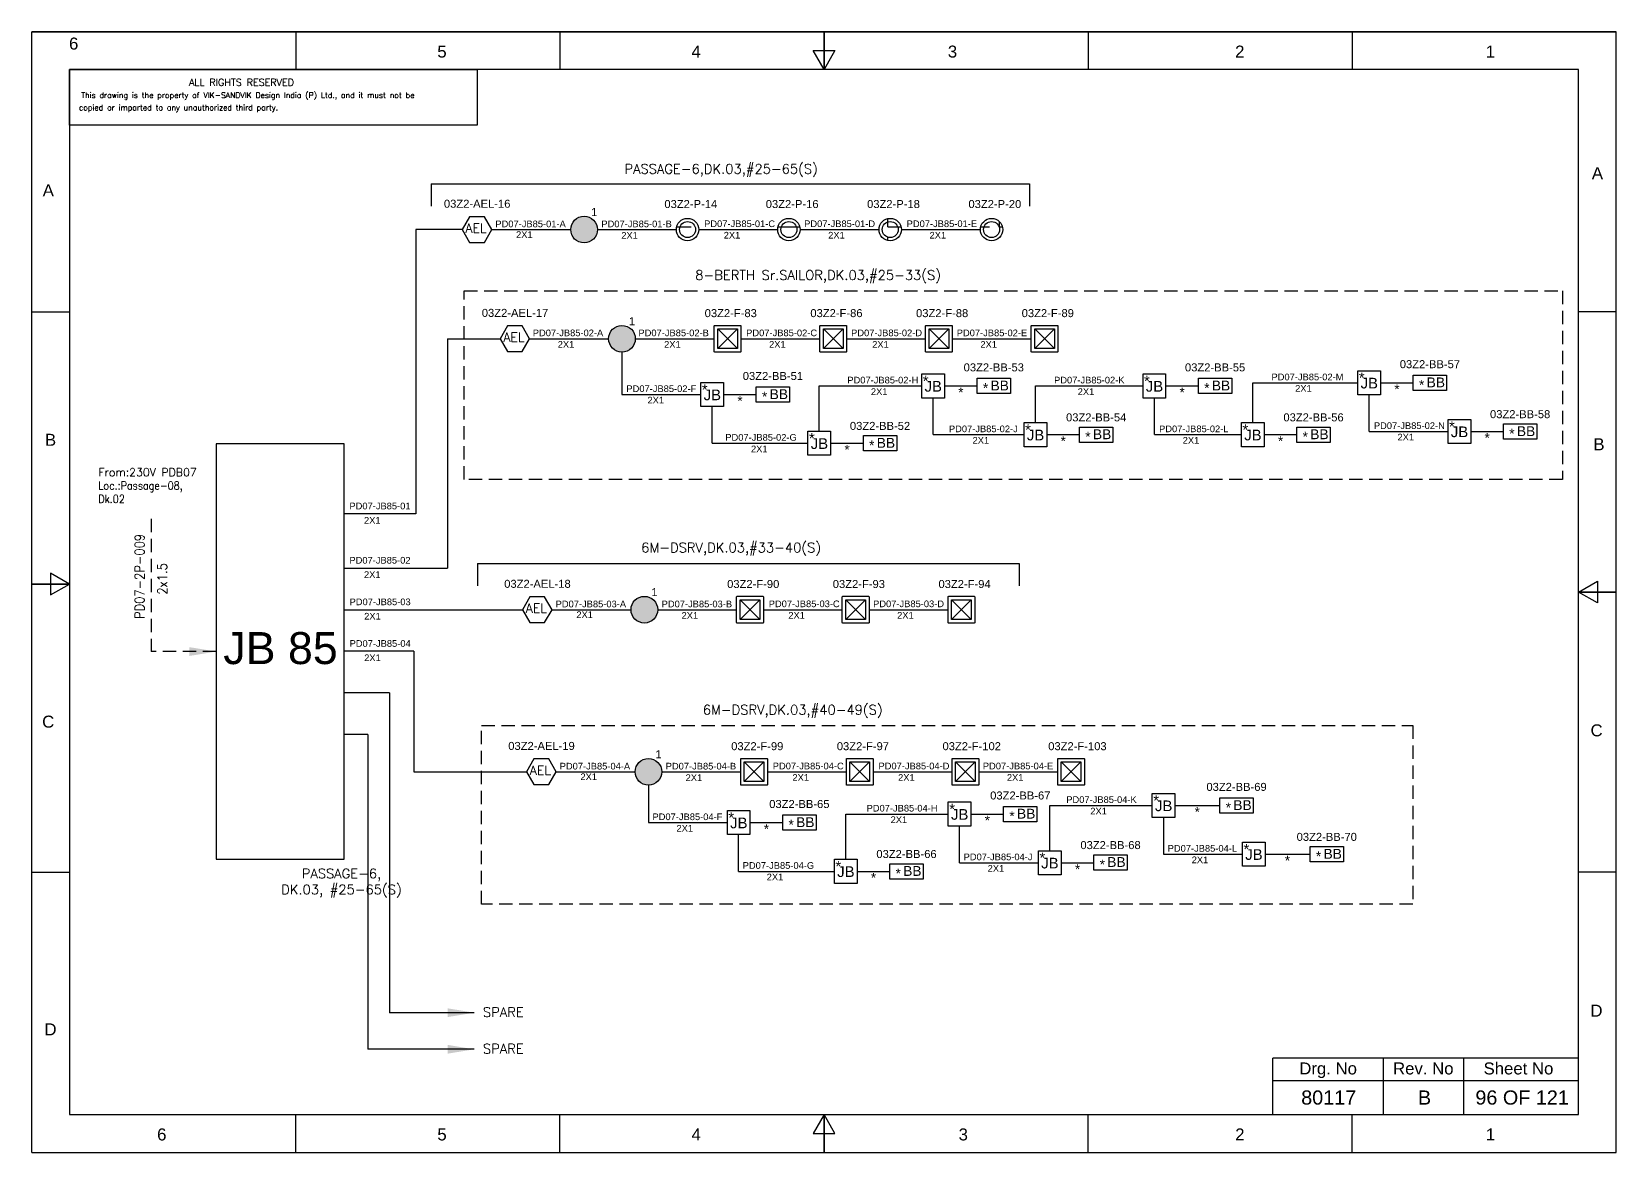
# Model space of a CAD drawing. Header units: inches. Extents: x -3311 to 1429, y -713 to 2436.
# Drawn here: x -670.4 to -373.4, y 98.9 to 309 of the extents above; entities that cross this region are included whole.
import ezdxf
from ezdxf.enums import TextEntityAlignment as Align

# ---------------------------------------------------------------- set-up
doc = ezdxf.new("R2010")
doc.units = ezdxf.units.IN
doc.linetypes.add('HIDDEN', pattern=[0.375, 0.25, -0.125])
doc.linetypes.add('SOLID', pattern=[0])
for name, color, linetype in [('BB', 7, 'Continuous'), ('Fmount', 7, 'Continuous'), ('LINE', 3, 'SOLID')]:
    doc.layers.add(name, color=color, linetype=linetype)
for name, color, linetype, lineweight in [('ELEC_TXT-025', 1, 'Continuous', 25), ('HEL-025', 1, 'Continuous', 25), ('HEL-035', 2, 'Continuous', 35)]:
    doc.layers.add(name, color=color, linetype=linetype, lineweight=lineweight)
doc.styles.add('_NORMAL', font='arial.ttf')
doc.styles.add('ROMAN S', font='romans.shx')
doc.styles.add('ROMANS', font='simplex.shx', dxfattribs={"width": 0.88})
doc.styles.get("Standard").update_dxf_attribs({"font": 'arial.ttf'})
doc.dimstyles.get("Standard").update_dxf_attribs({"dimtxt": 0.18, "dimasz": 0.18, "dimexe": 0.18, "dimexo": 0.0625, "dimgap": 0.09, "dimtad": 0, "dimtih": 1, "dimtoh": 1, "dimdec": 4, "dimzin": 0, "dimdsep": 46, "dimtxsty": 'Standard', "dimcen": 0.09, "dimadec": 0, "dimazin": 0, "dimtfac": 1, "dimtdec": 4, "dimtofl": 0, "dimtmove": 0, "dimatfit": 3, "dimfxl": 1, "dimtolj": 1, "dimtzin": 0, "dimarcsym": 0})
pattern_1 = [(0, (0, 0), (0, 6.985), [5.08, -1.905]), (90, (0, 0), (-6.985, 4e-16), [5.08, -1.905])]

# ---------------------------------------------------------------- blocks, each defined once
blk = doc.blocks.new('fr')
at = {"color": 7, "linetype": 'Continuous'}
for p, q in [((33763.99, 4500.4), (33466.99, 4500.4)), ((33466.99, 4500.4), (33763.99, 4500.4)), ((33466.99, 4290.33), (33466.99, 4500.4)), ((33516.49, 4500.4), (33516.49, 4493.33)), ((33565.99, 4500.4), (33565.99, 4493.33)), ((33615.49, 4500.4), (33615.49, 4493.33)), ((33615.49, 4493.33), (33615.49, 4500.4)), ((33615.49, 4500.4), (33615.49, 4493.33)), ((33664.99, 4500.4), (33664.99, 4493.33)), ((33714.49, 4500.4), (33714.49, 4493.33)), ((33763.99, 4290.33), (33763.99, 4500.4)), ((33763.99, 4290.33), (33763.99, 4500.4)), ((33615.49, 4493.33), (33613.45, 4496.87)), ((33613.45, 4496.87), (33617.53, 4496.87)), ((33617.53, 4496.87), (33615.49, 4493.33)), ((33756.92, 4493.33), (33474.06, 4493.33)), ((33474.06, 4493.33), (33474.06, 4297.41)), ((33756.92, 4297.41), (33756.92, 4493.33)), ((33466.99, 4447.89), (33474.06, 4447.89)), ((33763.99, 4447.89), (33756.92, 4447.89)), ((33474.06, 4396.87), (33470.53, 4398.91)), ((33470.53, 4398.91), (33470.53, 4394.83)), ((33466.99, 4396.87), (33474.06, 4396.87)), ((33474.06, 4396.87), (33466.99, 4396.87)), ((33466.99, 4396.87), (33474.06, 4396.87)), ((33470.53, 4394.83), (33474.06, 4396.87)), ((33756.92, 4395.37), (33760.45, 4397.41)), ((33760.45, 4397.41), (33760.45, 4393.33)), ((33763.99, 4395.37), (33756.92, 4395.37)), ((33760.45, 4393.33), (33756.92, 4395.37)), ((33756.92, 4395.37), (33763.99, 4395.37)), ((33763.99, 4395.37), (33756.92, 4395.37)), ((33466.99, 4342.85), (33474.06, 4342.85)), ((33763.99, 4342.85), (33756.92, 4342.85)), ((33474.06, 4297.41), (33756.92, 4297.41)), ((33516.49, 4290.33), (33516.49, 4297.41)), ((33565.99, 4290.33), (33565.99, 4297.41)), ((33615.49, 4297.41), (33613.45, 4293.87)), ((33615.49, 4290.33), (33615.49, 4297.41)), ((33617.53, 4293.87), (33615.49, 4297.41)), ((33615.49, 4297.41), (33615.49, 4290.33)), ((33615.49, 4290.33), (33615.49, 4297.41)), ((33664.99, 4290.33), (33664.99, 4297.41)), ((33714.49, 4290.33), (33714.49, 4297.41)), ((33613.45, 4293.87), (33617.53, 4293.87)), ((33466.99, 4290.33), (33763.99, 4290.33)), ((33466.99, 4290.33), (33763.99, 4290.33))]:
    blk.add_line(p, q, dxfattribs=at)
at = {"color": 7, "style": '_NORMAL'}
for s, p in [('6', (33474.86, 4498.18)), ('5', (33543.88, 4496.68)), ('4', (33591.52, 4496.68)), ('3', (33639.57, 4496.68)), ('2', (33693.41, 4496.68)), ('1', (33740.39, 4496.68)), ('A', (33760.45, 4473.88)), ('A', (33470.1, 4470.68)), ('B', (33470.52, 4423.9)), ('B', (33760.74, 4423.06)), ('C', (33470.08, 4371.07)), ('C', (33760.29, 4369.44)), ('D', (33760.27, 4316.89)), ('D', (33470.51, 4313.39)), ('6', (33491.37, 4293.69)), ('5', (33543.89, 4293.69)), ('4', (33591.53, 4293.69)), ('3', (33641.59, 4293.69)), ('2', (33693.43, 4293.69)), ('1', (33740.41, 4293.69))]:
    blk.add_text(s, height=2.25, dxfattribs=at).set_placement(p, align=Align.MIDDLE_CENTER)
blk = doc.blocks.new('A$C4BAD7D21')
at = {"layer": 'HEL-025'}
blk.add_lwpolyline([(-34000, 0), (-34000, 2086), (-18714, 2086), (-18714, 0)], close=True, dxfattribs=at)
at = {"layer": 'HEL-025', "style": 'ROMANS'}
for s, p in [('This drawing is the property of VIK-SANDVIK Design India (P) Ltd., and it must not be', (-33558, 1016)), (' copied or imparted to any unauthorized third party.', (-33785, 550))]:
    blk.add_text(s, height=210, dxfattribs=at).set_placement(p)
at = {"layer": 'HEL-035', "style": 'ROMANS'}
blk.add_text('     ALL RIGHTS RESERVED', height=262.5, dxfattribs=at).set_placement((-30497, 1476))
blk = doc.blocks.new('FIXED_KEY_SWITCH')
h = blk.add_hatch(color=1)
h.dxf.hatch_style = 1
edge = h.paths.add_edge_path()
edge.add_arc((848.13, 1737.46), 2.5, 0, 360)
at = {"color": 1}
blk.add_circle((848.13, 1737.46), 2.5, dxfattribs=at)
at = {"color": 7, "insert": (849.44, 1741.5), "char_height": 1.5, "attachment_point": 1, "style": '_NORMAL'}
blk.add_mtext_dynamic_manual_height_columns('1', width=1.5, gutter_width=7.5, heights=[0], dxfattribs=at)
blk = doc.blocks.new('SWT')
blk.add_blockref('FIXED_KEY_SWITCH', (0, 0))
blk.add_attdef('TAG_NO', (844.55, 1741.11), '', height=1.5)
blk = doc.blocks.new('AEL')
at = {"color": 4}
blk.add_lwpolyline([(989.98, -190.09), (992.75, -190.09), (994.14, -187.69), (992.75, -185.28), (989.98, -185.28), (988.59, -187.69)], close=True, dxfattribs=at)
at = {"color": 4, "style": 'ROMANS'}
blk.add_text('AEL', height=1.725, dxfattribs=at).set_placement((989.2, -188.27))
blk = doc.blocks.new('AEL_L')
blk.add_blockref('AEL', (0, 0))
blk.add_attdef('TAG_NO', (986.55, -183.59), '', height=1.5)
blk = doc.blocks.new('1')
h = blk.add_hatch()
h.set_pattern_fill('ANGLE', color=6)
h.set_pattern_definition(pattern_1)
h.paths.add_polyline_path([(303.23, 2044.43, 1), (306.22, 2044.43, 1)], flags=0)
h.paths.add_polyline_path([(302.63, 2044.43, 1), (306.83, 2044.43, 1)])
h.paths.add_polyline_path([(306.22, 2044.43, -1), (303.23, 2044.43, -1)], flags=16)
h = blk.add_hatch()
h.set_pattern_fill('ANGLE', color=6)
h.set_pattern_definition(pattern_1)
h.paths.add_polyline_path([(303.23, 2044.43, 1), (306.22, 2044.43, 1)])
at = {"color": 6}
for radius in [2.1, 1.5]:
    blk.add_circle((304.73, 2044.43), radius, dxfattribs=at)
blk = doc.blocks.new('LED PENDENT LIGHT 15W')
blk.add_blockref('1', (0, 0))
blk.add_attdef('TAG_NO', (301.63, 2048.1), '', height=1.5)
blk = doc.blocks.new('LED FLUSH MOUNT')
for p, q in [((114818, 79432), (114604, 79219)), ((114604, 79432), (114818, 79219))]:
    blk.add_line(p, q)
blk.add_lwpolyline([(114572, 79470), (114850, 79470, -0.414214), (114856, 79464), (114856, 79186, -0.414214), (114850, 79180), (114572, 79180, -0.414214), (114566, 79186), (114566, 79464, -0.414214)], format="xyb", close=True)
blk.add_lwpolyline([(114604, 79432), (114818, 79432), (114818, 79219), (114604, 79219)], close=True)
blk = doc.blocks.new('LED Flush Mounted Light 22W')
blk.add_blockref('LED FLUSH MOUNT', (0, 0))
at = {"style": 'ROMANS', "width": 0.7}
blk.add_attdef('TAG_NO.:', (113905, 79579), '', height=250, dxfattribs=at)
blk = doc.blocks.new('bunk_light')
blk.add_lwpolyline([(17773, 202986), (18112, 202986), (18112, 202830), (17773, 202830)], close=True)
at = {"char_height": 100, "attachment_point": 1}
for s, insert in [('*', (17831, 202937)), ('BB', (17909, 202962))]:
    blk.add_mtext_dynamic_manual_height_columns(s, width=182.6, gutter_width=7.5, heights=[0], dxfattribs=dict(at, insert=insert))
blk = doc.blocks.new('LED_BUNK _LIGHT')
at = {"xscale": 0.8, "yscale": 0.8, "zscale": 0.8}
blk.add_blockref('bunk_light', (4436, 38936), dxfattribs=at)
at = {"style": 'ROMAN S', "width": 0.7}
blk.add_attdef('TAG_NO:', text='', height=250, dxfattribs=at).set_placement((18767, 201415), align=Align.CENTER)
blk = doc.blocks.new('JB')
blk.add_lwpolyline([(1661.35, 1973.02), (1665.59, 1973.02), (1665.59, 1968.5), (1661.35, 1968.5)], close=True)
at = {"color": 7}
for s, p in [('*', (1661.54, 1970.68)), ('JB', (1661.87, 1969.69))]:
    blk.add_text(s, height=2, dxfattribs=at).set_placement(p)
blk = doc.blocks.new('JB_FOR_BUNKLIGHT')
blk.add_blockref('JB', (0, 0))
blk.add_attdef('TAG_NO:', (1659.46, 1975.19), '', height=1.5)

msp = doc.modelspace()

# ---------------------------------------------------------------- linework, layer by layer
for p, q in [((-595.49, 280.48, -0.05), (-483.33, 280.48, -0.05)), ((-598.38, 271.91), (-598.38, 218.63)), ((-589.68, 271.91), (-598.38, 271.91)), ((-592.46, 251.45), (-592.46, 208.46)), ((-592.46, 246.46), (-592.46, 208.46)), ((-540.71, 240.99), (-534.56, 240.99)), ((-499.31, 242.6), (-493.16, 242.6)), ((-457.83, 242.6), (-451.68, 242.6)), ((-417.57, 243.2), (-411.43, 243.2)), ((-520.64, 231.86), (-514.49, 231.86)), ((-480.12, 233.47), (-473.98, 233.47)), ((-439.38, 233.47), (-433.24, 233.47)), ((-400.66, 234.06), (-394.52, 234.06)), ((-586.81, 209.32), (-485.26, 209.32)), ((-611.76, 200.66), (-578.38, 200.66)), ((-598.73, 192.86), (-611.79, 192.86)), ((-598.73, 192.86), (-598.73, 170.27)), ((-603.3, 185.06), (-611.79, 185.06)), ((-603.3, 185.06), (-603.3, 125.11)), ((-607.37, 177.26), (-611.79, 177.26)), ((-607.37, 177.26), (-607.37, 118.25)), ((-554.77, 167.77), (-554.77, 160.75)), ((-456.1, 163.96), (-447.66, 163.96)), ((-535.75, 160.75), (-529.6, 160.75)), ((-494.34, 162.35), (-488.2, 162.35)), ((-458.22, 161.7), (-458.22, 154.83)), ((-439.19, 154.83), (-430.75, 154.83)), ((-515.67, 151.61), (-509.53, 151.61)), ((-477.43, 153.22), (-471.29, 153.22))]:
    msp.add_line(p, q)
at = {"color": 7, "linetype": 'Continuous'}
for p, q in [((-380.44, 116.61), (-437.76, 116.61)), ((-437.76, 106.01), (-437.76, 116.61)), ((-416.98, 106.01), (-416.98, 116.61)), ((-401.97, 106.01), (-401.97, 116.61)), ((-437.76, 112.42), (-380.44, 112.42))]:
    msp.add_line(p, q, dxfattribs=at)
at = {"linetype": 'HIDDEN', "ltscale": 10}
for points in [[(-589.33, 260.41), (-383.44, 260.41), (-383.44, 225.04), (-589.33, 225.04)], [(-586.05, 178.92), (-411.47, 178.92), (-411.47, 145.45), (-586.05, 145.45)]]:
    msp.add_lwpolyline(points, close=True, dxfattribs=at)
msp.add_lwpolyline([(-611.79, 231.76), (-635.79, 231.76), (-635.79, 153.86), (-611.79, 153.86)], close=True)
msp.add_lwpolyline([(-647.99, 217.69), (-647.99, 192.81)], dxfattribs=at)
at = {"layer": 'LINE', "color": 0}
for p, q in [((-595.49, 280.48, -0.05), (-595.49, 276.29, -0.05)), ((-483.33, 280.48, -0.05), (-483.33, 276.29, -0.05)), ((-584.13, 271.91), (-569.33, 271.91)), ((-564.33, 271.91), (-549.54, 271.91)), ((-545.34, 271.91, -0.03), (-530.54, 271.91, -0.03)), ((-526.34, 271.91, -0.05), (-511.55, 271.91, -0.05)), ((-507.35, 271.91, -0.08), (-492.55, 271.91, -0.08)), ((-592.46, 251.45), (-582.58, 251.45)), ((-577.03, 251.45), (-562.24, 251.45)), ((-557.24, 251.45), (-542.44, 251.45)), ((-537.43, 251.45), (-522.63, 251.45)), ((-517.62, 251.45), (-502.83, 251.45)), ((-497.82, 251.45), (-483.02, 251.45)), ((-559.74, 248.95), (-559.74, 240.99)), ((-559.74, 240.99), (-544.94, 240.99)), ((-522.75, 242.6), (-503.54, 242.6)), ((-522.75, 234.12), (-522.75, 242.6)), ((-482.24, 242.6), (-462.06, 242.6)), ((-482.24, 235.72), (-482.24, 242.6)), ((-441.5, 235.72), (-441.5, 243.2)), ((-441.5, 243.2), (-421.8, 243.2)), ((-419.69, 234.06), (-419.69, 240.94)), ((-542.82, 231.86), (-542.82, 238.74)), ((-501.42, 233.47), (-501.42, 240.34)), ((-459.95, 233.47), (-459.95, 240.34)), ((-542.82, 231.86), (-524.87, 231.86)), ((-501.42, 233.47), (-484.35, 233.47)), ((-459.95, 233.47), (-443.62, 233.47)), ((-419.69, 234.06), (-404.89, 234.06)), ((-598.38, 218.63), (-611.79, 218.63)), ((-611.79, 208.46), (-592.46, 208.46)), ((-586.81, 209.32), (-586.81, 205.13)), ((-485.26, 209.32), (-485.26, 205.13)), ((-572.83, 200.66), (-558.03, 200.66)), ((-553.03, 200.66, 0.03), (-538.24, 200.66, 0.03)), ((-533.23, 200.66, 0.03), (-518.43, 200.66, 0.03)), ((-513.42, 200.66, 0.03), (-498.63, 200.66, 0.03)), ((-598.73, 170.27), (-577.62, 170.27)), ((-572.07, 170.27), (-557.27, 170.27)), ((-552.27, 170.27, 0.03), (-537.48, 170.27, 0.03)), ((-532.47, 170.27, 0.03), (-517.67, 170.27, 0.03)), ((-512.66, 170.27, 0.03), (-497.86, 170.27, 0.03)), ((-492.85, 170.27, 0.03), (-478.06, 170.27, 0.03)), ((-479.55, 163.96), (-460.33, 163.96)), ((-479.55, 155.48), (-479.55, 163.96)), ((-554.77, 160.75), (-539.98, 160.75)), ((-517.79, 162.35), (-498.57, 162.35)), ((-517.79, 153.87), (-517.79, 162.35)), ((-537.86, 151.61), (-537.86, 158.49)), ((-496.46, 153.22), (-496.46, 160.1)), ((-458.22, 154.83), (-443.42, 154.83)), ((-537.86, 151.61), (-519.9, 151.61)), ((-496.46, 153.22), (-481.66, 153.22))]:
    msp.add_line(p, q, dxfattribs=at)

# ---------------------------------------------------------------- block references
for name, p in [('fr', (-34137.35, -4191.4)), ('SWT', (-1414.96, -1465.55)), ('SWT', (-1407.86, -1486.01)), ('JB_FOR_BUNKLIGHT', (-2164.89, -1728.16)), ('JB_FOR_BUNKLIGHT', (-2123.42, -1728.16)), ('JB_FOR_BUNKLIGHT', (-2083.16, -1727.56)), ('JB_FOR_BUNKLIGHT', (-2206.29, -1729.77)), ('JB_FOR_BUNKLIGHT', (-2145.71, -1737.29)), ('JB_FOR_BUNKLIGHT', (-2104.97, -1737.29)), ('JB_FOR_BUNKLIGHT', (-2066.25, -1736.69)), ('JB_FOR_BUNKLIGHT', (-2186.22, -1738.9)), ('SWT', (-1403.66, -1536.8)), ('SWT', (-1402.9, -1567.19)), ('JB_FOR_BUNKLIGHT', (-2159.93, -1808.41)), ('JB_FOR_BUNKLIGHT', (-2121.69, -1806.8)), ('JB_FOR_BUNKLIGHT', (-2201.33, -1810.01)), ('JB_FOR_BUNKLIGHT', (-2143.02, -1817.54)), ('JB_FOR_BUNKLIGHT', (-2104.78, -1815.93)), ('JB_FOR_BUNKLIGHT', (-2181.26, -1819.14))]:
    msp.add_blockref(name, p)
ref = msp.add_blockref('AEL_L', (-1578.27, 459.6))
ref.add_attrib('TAG_NO', '03Z2-AEL-16', (-593.1, 276.01), dxfattribs={"color": 4, "height": 1.5})
ref = msp.add_blockref('LED PENDENT LIGHT 15W', (-852.17, -1772.52, -0.03))
ref.add_attrib('TAG_NO', '03Z2-P-14', (-551.78, 275.95, -0.03), dxfattribs={"height": 1.5})
ref = msp.add_blockref('LED PENDENT LIGHT 15W', (-833.17, -1772.52, -0.05))
ref.add_attrib('TAG_NO', '03Z2-P-16', (-532.78, 275.95, -0.05), dxfattribs={"height": 1.5})
ref = msp.add_blockref('LED PENDENT LIGHT 15W', (-814.18, -1772.52, -0.08))
ref.add_attrib('TAG_NO', '03Z2-P-18', (-513.79, 275.95, -0.08), dxfattribs={"height": 1.5})
ref = msp.add_blockref('LED PENDENT LIGHT 15W', (-795.18, -1772.52, -0.11))
ref.add_attrib('TAG_NO', '03Z2-P-20', (-494.79, 275.95, -0.11), dxfattribs={"height": 1.5})
ref = msp.add_blockref('AEL_L', (-1571.17, 439.14))
ref.add_attrib('TAG_NO', '03Z2-AEL-17', (-586, 255.55), dxfattribs={"color": 4, "height": 1.5})
ref = msp.add_blockref('AEL_L', (-1566.97, 388.35))
ref.add_attrib('TAG_NO', '03Z2-AEL-18', (-581.8, 204.76), dxfattribs={"color": 4, "height": 1.5})
ref = msp.add_blockref('AEL_L', (-1566.21, 357.96))
ref.add_attrib('TAG_NO', '03Z2-AEL-19', (-581.04, 174.37), dxfattribs={"color": 4, "height": 1.5})
at = {"layer": 'BB'}
ref = msp.add_blockref('LED_BUNK _LIGHT', (-922.95, -4394.49), dxfattribs=dict(at, xscale=0.02304, yscale=0.02304, zscale=0.02304))
ref.add_attrib('TAG_NO:', '03Z2-BB-53', dxfattribs={"layer": '0', "height": 1.5}).set_placement((-490.04, 244.88, 0), align=Align.BOTTOM_CENTER)
ref = msp.add_blockref('LED_BUNK _LIGHT', (-881.47, -4394.49), dxfattribs=dict(at, xscale=0.02304, yscale=0.02304, zscale=0.02304))
ref.add_attrib('TAG_NO:', '03Z2-BB-55', dxfattribs={"layer": '0', "height": 1.5}).set_placement((-448.56, 244.88, 0), align=Align.BOTTOM_CENTER)
ref = msp.add_blockref('LED_BUNK _LIGHT', (-841.21, -4393.89), dxfattribs=dict(at, xscale=0.02304, yscale=0.02304, zscale=0.02304))
ref.add_attrib('TAG_NO:', '03Z2-BB-57', dxfattribs={"layer": '0', "height": 1.5}).set_placement((-408.3, 245.48, 0), align=Align.BOTTOM_CENTER)
ref = msp.add_blockref('LED_BUNK _LIGHT', (-964.35, -4396.1), dxfattribs=dict(at, xscale=0.02304, yscale=0.02304, zscale=0.02304))
ref.add_attrib('TAG_NO:', '03Z2-BB-51', dxfattribs={"layer": '0', "height": 1.5}).set_placement((-531.44, 243.27, 0), align=Align.BOTTOM_CENTER)
ref = msp.add_blockref('LED_BUNK _LIGHT', (-824.3, -4403.03), dxfattribs=dict(at, xscale=0.02304, yscale=0.02304, zscale=0.02304))
ref.add_attrib('TAG_NO:', '03Z2-BB-58', dxfattribs={"layer": '0', "height": 1.5}).set_placement((-391.39, 236.11, 0), align=Align.BOTTOM_CENTER)
ref = msp.add_blockref('LED_BUNK _LIGHT', (-944.28, -4405.23), dxfattribs=dict(at, xscale=0.02304, yscale=0.02304, zscale=0.02304))
ref.add_attrib('TAG_NO:', '03Z2-BB-52', dxfattribs={"layer": '0', "height": 1.5}).set_placement((-511.36, 233.91, 0), align=Align.BOTTOM_CENTER)
ref = msp.add_blockref('LED_BUNK _LIGHT', (-903.76, -4403.62), dxfattribs=dict(at, xscale=0.02304, yscale=0.02304, zscale=0.02304))
ref.add_attrib('TAG_NO:', '03Z2-BB-54', dxfattribs={"layer": '0', "height": 1.5}).set_placement((-470.85, 235.51, 0), align=Align.BOTTOM_CENTER)
ref = msp.add_blockref('LED_BUNK _LIGHT', (-863.03, -4403.62), dxfattribs=dict(at, xscale=0.02304, yscale=0.02304, zscale=0.02304))
ref.add_attrib('TAG_NO:', '03Z2-BB-56', dxfattribs={"layer": '0', "height": 1.5}).set_placement((-430.11, 235.51, 0), align=Align.BOTTOM_CENTER)
ref = msp.add_blockref('LED_BUNK _LIGHT', (-917.99, -4474.74), dxfattribs=dict(at, xscale=0.02304, yscale=0.02304, zscale=0.02304))
ref.add_attrib('TAG_NO:', '03Z2-BB-67', dxfattribs={"layer": '0', "height": 1.5}).set_placement((-485.07, 164.63, 0), align=Align.BOTTOM_CENTER)
ref = msp.add_blockref('LED_BUNK _LIGHT', (-877.45, -4473.13), dxfattribs=dict(at, xscale=0.02304, yscale=0.02304, zscale=0.02304))
ref.add_attrib('TAG_NO:', '03Z2-BB-69', dxfattribs={"layer": '0', "height": 1.5}).set_placement((-444.54, 166.24, 0), align=Align.BOTTOM_CENTER)
ref = msp.add_blockref('LED_BUNK _LIGHT', (-959.39, -4476.34), dxfattribs=dict(at, xscale=0.02304, yscale=0.02304, zscale=0.02304))
ref.add_attrib('TAG_NO:', '03Z2-BB-65', dxfattribs={"layer": '0', "height": 1.5}).set_placement((-526.48, 163.03, 0), align=Align.BOTTOM_CENTER)
ref = msp.add_blockref('LED_BUNK _LIGHT', (-860.54, -4482.26), dxfattribs=dict(at, xscale=0.02304, yscale=0.02304, zscale=0.02304))
ref.add_attrib('TAG_NO:', '03Z2-BB-70', dxfattribs={"layer": '0', "height": 1.5}).set_placement((-427.63, 156.87, 0), align=Align.BOTTOM_CENTER)
ref = msp.add_blockref('LED_BUNK _LIGHT', (-939.32, -4485.48), dxfattribs=dict(at, xscale=0.02304, yscale=0.02304, zscale=0.02304))
ref.add_attrib('TAG_NO:', '03Z2-BB-66', dxfattribs={"layer": '0', "height": 1.5}).set_placement((-506.4, 153.66, 0), align=Align.BOTTOM_CENTER)
ref = msp.add_blockref('LED_BUNK _LIGHT', (-901.07, -4483.8), dxfattribs=dict(at, xscale=0.02304, yscale=0.02304, zscale=0.02304))
ref.add_attrib('TAG_NO:', '03Z2-BB-68', dxfattribs={"layer": '0', "height": 1.5}).set_placement((-468.16, 155.33, 0), align=Align.BOTTOM_CENTER)
at = {"layer": 'ELEC_TXT-025', "color": 0, "xscale": 0.005, "yscale": 0.005, "zscale": 0.005}
msp.add_blockref('A$C4BAD7D21', (-493.29, 291.51), dxfattribs=at)
at = {"layer": 'Fmount'}
ref = msp.add_blockref('LED Flush Mounted Light 22W', (-2522.14, -1119.29), dxfattribs=dict(at, xscale=0.01728, yscale=0.01728, zscale=0.01728))
ref.add_attrib('TAG_NO.:', '03Z2-F-83', dxfattribs={"layer": '0', "height": 1.5}).set_placement((-544.23, 255.05), align=Align.BOTTOM_LEFT)
ref = msp.add_blockref('LED Flush Mounted Light 22W', (-2502.33, -1119.29), dxfattribs=dict(at, xscale=0.01728, yscale=0.01728, zscale=0.01728))
ref.add_attrib('TAG_NO.:', '03Z2-F-86', dxfattribs={"layer": '0', "height": 1.5}).set_placement((-524.42, 255.05), align=Align.BOTTOM_LEFT)
ref = msp.add_blockref('LED Flush Mounted Light 22W', (-2482.53, -1119.29), dxfattribs=dict(at, xscale=0.01728, yscale=0.01728, zscale=0.01728))
ref.add_attrib('TAG_NO.:', '03Z2-F-88', dxfattribs={"layer": '0', "height": 1.5}).set_placement((-504.61, 255.05), align=Align.BOTTOM_LEFT)
ref = msp.add_blockref('LED Flush Mounted Light 22W', (-2462.72, -1119.29), dxfattribs=dict(at, xscale=0.01728, yscale=0.01728, zscale=0.01728))
ref.add_attrib('TAG_NO.:', '03Z2-F-89', dxfattribs={"layer": '0', "height": 1.5}).set_placement((-484.81, 255.05), align=Align.BOTTOM_LEFT)
ref = msp.add_blockref('LED Flush Mounted Light 22W', (-2517.94, -1170.08, 0.03), dxfattribs=dict(at, xscale=0.01728, yscale=0.01728, zscale=0.01728))
ref.add_attrib('TAG_NO.:', '03Z2-F-90', dxfattribs={"layer": '0', "height": 1.5}).set_placement((-540.02, 204.27, 0.03), align=Align.BOTTOM_LEFT)
ref = msp.add_blockref('LED Flush Mounted Light 22W', (-2498.13, -1170.08, 0.03), dxfattribs=dict(at, xscale=0.01728, yscale=0.01728, zscale=0.01728))
ref.add_attrib('TAG_NO.:', '03Z2-F-93', dxfattribs={"layer": '0', "height": 1.5}).set_placement((-520.22, 204.27, 0.03), align=Align.BOTTOM_LEFT)
ref = msp.add_blockref('LED Flush Mounted Light 22W', (-2478.32, -1170.08, 0.03), dxfattribs=dict(at, xscale=0.01728, yscale=0.01728, zscale=0.01728))
ref.add_attrib('TAG_NO.:', '03Z2-F-94', dxfattribs={"layer": '0', "height": 1.5}).set_placement((-500.41, 204.27, 0.03), align=Align.BOTTOM_LEFT)
ref = msp.add_blockref('LED Flush Mounted Light 22W', (-2517.18, -1200.47, 0.03), dxfattribs=dict(at, xscale=0.01728, yscale=0.01728, zscale=0.01728))
ref.add_attrib('TAG_NO.:', '03Z2-F-99', dxfattribs={"layer": '0', "height": 1.5}).set_placement((-539.26, 173.87, 0.03), align=Align.BOTTOM_LEFT)
ref = msp.add_blockref('LED Flush Mounted Light 22W', (-2497.37, -1200.47, 0.03), dxfattribs=dict(at, xscale=0.01728, yscale=0.01728, zscale=0.01728))
ref.add_attrib('TAG_NO.:', '03Z2-F-97', dxfattribs={"layer": '0', "height": 1.5}).set_placement((-519.46, 173.87, 0.03), align=Align.BOTTOM_LEFT)
ref = msp.add_blockref('LED Flush Mounted Light 22W', (-2477.56, -1200.47, 0.03), dxfattribs=dict(at, xscale=0.01728, yscale=0.01728, zscale=0.01728))
ref.add_attrib('TAG_NO.:', '03Z2-F-102', dxfattribs={"layer": '0', "height": 1.5}).set_placement((-499.65, 173.87, 0.03), align=Align.BOTTOM_LEFT)
ref = msp.add_blockref('LED Flush Mounted Light 22W', (-2457.76, -1200.47, 0.03), dxfattribs=dict(at, xscale=0.01728, yscale=0.01728, zscale=0.01728))
ref.add_attrib('TAG_NO.:', '03Z2-F-103', dxfattribs={"layer": '0', "height": 1.5}).set_placement((-479.84, 173.87, 0.03), align=Align.BOTTOM_LEFT)

# ---------------------------------------------------------------- texts
at = {"color": 7}
for s, height, p in [('PD07-JB85-01-A', 1.25, (-583.46, 272.35, 0.03)), ('PD07-JB85-01-B', 1.25, (-563.59, 272.35, 0.03)), ('PD07-JB85-01-C', 1.25, (-544.33, 272.38, 0.05)), ('PD07-JB85-01-D', 1.25, (-525.58, 272.38, 0.05)), ('PD07-JB85-01-E', 1.25, (-506.37, 272.38, 0.05)), ('2X1', 1.25, (-579.58, 270.35)), ('2X1', 1.25, (-559.86, 270.2, -0.03)), ('2X1', 1.25, (-540.66, 270.23, -0.03)), ('2X1', 1.25, (-521.08, 270.23, -0.05)), ('2X1', 1.25, (-502.08, 270.23, -0.08)), ('PD07-JB85-02-A', 1.25, (-576.44, 251.92, 0.16)), ('PD07-JB85-02-B', 1.25, (-556.64, 251.92, 0.16)), ('PD07-JB85-02-C', 1.25, (-536.45, 251.92, 0.14)), ('PD07-JB85-02-D', 1.25, (-516.78, 251.92, 0.16)), ('PD07-JB85-02-E', 1.25, (-496.98, 251.92, 0.16)), ('2X1', 1.25, (-571.77, 249.76)), ('2X1', 1.25, (-551.83, 249.76)), ('2X1', 1.25, (-532.16, 249.76)), ('2X1', 1.25, (-512.83, 249.76)), ('2X1', 1.25, (-492.55, 249.76)), ('PD07-JB85-02-H', 1.25, (-517.49, 243.07, 0.16)), ('PD07-JB85-02-K', 1.25, (-478.74, 243.07, 0.16)), ('PD07-JB85-02-M', 1.25, (-437.99, 243.66, 0.16)), ('PD07-JB85-02-F', 1.25, (-558.9, 241.46, 0.16)), ('2X1', 1.25, (-554.95, 239.31)), ('*', 1.8, (-538.1, 238.9)), ('2X1', 1.25, (-513.07, 240.91)), ('*', 1.8, (-496.7, 240.5)), ('2X1', 1.25, (-474.31, 240.91)), ('*', 1.8, (-455.23, 240.5)), ('2X1', 1.25, (-433.56, 241.51)), ('*', 1.8, (-414.97, 241.1)), ('PD07-JB85-02-J', 1.25, (-498.45, 233.93, 0.16)), ('PD07-JB85-02-L', 1.25, (-459.06, 233.93, 0.16)), ('PD07-JB85-02-N', 1.25, (-418.8, 234.53, 0.16)), ('PD07-JB85-02-G', 1.25, (-540.36, 232.33, 0.16)), ('2X1', 1.25, (-494.02, 231.78)), ('*', 1.8, (-477.52, 231.37)), ('2X1', 1.25, (-454.63, 231.78)), ('*', 1.8, (-436.78, 231.37)), ('2X1', 1.25, (-414.38, 232.38)), ('*', 1.8, (-398.06, 231.97)), ('2X1', 1.25, (-535.55, 230.17)), ('*', 1.8, (-518.03, 229.76)), ('PD07-JB85-01', 1.25, (-610.81, 219.47)), ('2X1', 1.25, (-608.08, 216.78)), ('PD07-JB85-02', 1.25, (-610.81, 209.3)), ('2X1', 1.25, (-608.08, 206.61)), ('PD07-JB85-03', 1.25, (-610.78, 201.5)), ('PD07-JB85-03-A', 1.25, (-572.16, 201.1, 0.03)), ('PD07-JB85-03-B', 1.25, (-552.29, 201.1, 0.05)), ('PD07-JB85-03-C', 1.25, (-532.22, 201.13, 0.11)), ('PD07-JB85-03-D', 1.25, (-512.66, 201.13, 0.14)), ('2X1', 1.25, (-608.05, 198.81)), ('2X1', 1.25, (-568.28, 199.1)), ('2X1', 1.25, (-548.56, 198.95)), ('2X1', 1.25, (-528.55, 198.98, 0.03)), ('2X1', 1.25, (-508.16, 198.98, 0.03)), ('PD07-JB85-04', 1.25, (-610.78, 193.7)), ('2X1', 1.25, (-608.05, 191.01)), ('PD07-JB85-04-A', 1.25, (-571.4, 170.7, 0.03)), ('2X1', 1.25, (-567.52, 168.71)), ('PD07-JB85-04-B', 1.25, (-551.53, 170.7, 0.05)), ('2X1', 1.25, (-547.8, 168.55)), ('PD07-JB85-04-C', 1.25, (-531.46, 170.73, 0.11)), ('2X1', 1.25, (-527.78, 168.58, 0.03)), ('PD07-JB85-04-D', 1.25, (-511.65, 170.73, 0.11)), ('2X1', 1.25, (-507.98, 168.58, 0.03)), ('PD07-JB85-04-E', 1.25, (-492.09, 170.73, 0.14)), ('2X1', 1.25, (-487.59, 168.58, 0.03)), ('PD07-JB85-04-H', 1.25, (-513.88, 162.82, 0.11)), ('PD07-JB85-04-K', 1.25, (-476.45, 164.43, 0.11)), ('2X1', 1.25, (-471.95, 162.27)), ('*', 1.8, (-452.4, 161.86)), ('PD07-JB85-04-F', 1.25, (-554.01, 161.21, 0.11)), ('*', 1.8, (-533.14, 158.65)), ('2X1', 1.25, (-509.38, 160.67)), ('*', 1.8, (-491.74, 160.26)), ('2X1', 1.25, (-549.51, 159.06)), ('PD07-JB85-04-J', 1.25, (-495.69, 153.69, 0.11)), ('PD07-JB85-04-L', 1.25, (-457.45, 155.29, 0.11)), ('*', 1.8, (-435.49, 152.73)), ('PD07-JB85-04-G', 1.25, (-537.1, 152.08, 0.11)), ('2X1', 1.25, (-491.19, 151.53)), ('*', 1.8, (-474.83, 151.12)), ('2X1', 1.25, (-452.95, 153.14)), ('2X1', 1.25, (-532.6, 149.93)), ('*', 1.8, (-513.07, 149.52))]:
    msp.add_text(s, height=height, dxfattribs=at).set_placement(p)
at = {"color": 7, "lineweight": 30}
msp.add_text('JB 85 ', height=6, dxfattribs=at).set_placement((-622.56, 193.46), align=Align.MIDDLE_CENTER)
at = {"color": 7}
for s, height, p in [('Sheet No', 2.246, (-391.7, 114.66)), ('Drg. No', 2.246, (-427.38, 114.66)), ('Rev. No', 2.246, (-409.54, 114.66)), ('80117', 2.653, (-427.27, 109.21)), ('B', 2.65, (-409.3, 109.21)), ('96 OF 121', 2.653, (-391.02, 109.21))]:
    msp.add_text(s, height=height, dxfattribs=at).set_placement(p, align=Align.MIDDLE_CENTER)
at = {"color": 7, "char_height": 1.8, "attachment_point": 1, "style": '_NORMAL'}
for s, insert, width in [('{\\Fromans|c0;\\C2;PASSAGE-6,DK.03,#25-65(S)}', (-559.27, 284.19, 0.22), 128.8823), ('{\\Fromans|c0;\\C2;8-BERTH Sr.SAILOR,DK.03,#25-33(S)}', (-545.98, 264.29, 0.22), 74.3987), ('{\\Fromans|c0;\\C2;6M-DSRV,DK.03,#33-40(S)}', (-556.12, 213.2, 0.22), 74.3987), ('{\\Fromans|c0;\\C2;6M-DSRV,DK.03,#40-49(S)}', (-544.58, 182.8, 0.22), 74.3987), ('{\\Fromans|c0;\\C2;SPARE}', (-585.79, 126.11), 8.1658), ('{\\Fromans|c0;\\C2;SPARE}', (-585.79, 119.25), 8.1658)]:
    msp.add_mtext(s, dxfattribs=dict(at, insert=insert, width=width))
at = {"color": 7, "insert": (-657.88, 227.17), "char_height": 1.5, "width": 36.8884, "attachment_point": 1}
msp.add_mtext('{\\Fromans|c0;\\C2;From:230V PDB07 \\P\\Fsimplex|c0;\\W0.88;Loc.:Passage-08,      \\PDk.02}', dxfattribs=at)
at = {"color": 7, "insert": (-651.05, 198.91), "char_height": 1.8, "width": 17.1296, "attachment_point": 1, "rotation": 90, "style": '_NORMAL'}
msp.add_mtext('{\\Fromans|c0;\\W0.88;PD07-2P-009}', dxfattribs=at)
at = {"color": 7, "insert": (-646.78, 203.47), "char_height": 1.8, "attachment_point": 1, "rotation": 90, "style": '_NORMAL'}
msp.add_mtext('{\\Fsimplex|c0;\\W0.88;2x1.5}', dxfattribs=at)
at = {"color": 7, "insert": (-623.61, 152.1), "char_height": 1.8, "attachment_point": 1, "style": '_NORMAL'}
msp.add_mtext('\\pxqc;{\\Fromans|c0;\\C2;PASSAGE-6, \\PDK.03, #25-65(S)}', dxfattribs=at)

# ---------------------------------------------------------------- leaders
at = {"linetype": 'HIDDEN', "ltscale": 10}
msp.add_leader([(-635.79, 192.81), (-647.99, 192.81)], dimstyle='Standard', override={"dimasz": 5, "dimarcsym": 1}, dxfattribs=at)
for points in [[(-587.41, 125.11), (-603.3, 125.11)], [(-587.41, 118.25), (-607.37, 118.25)]]:
    msp.add_leader(points, dimstyle='Standard', override={"dimasz": 5, "dimarcsym": 1})

doc.saveas('drawing.dxf')
